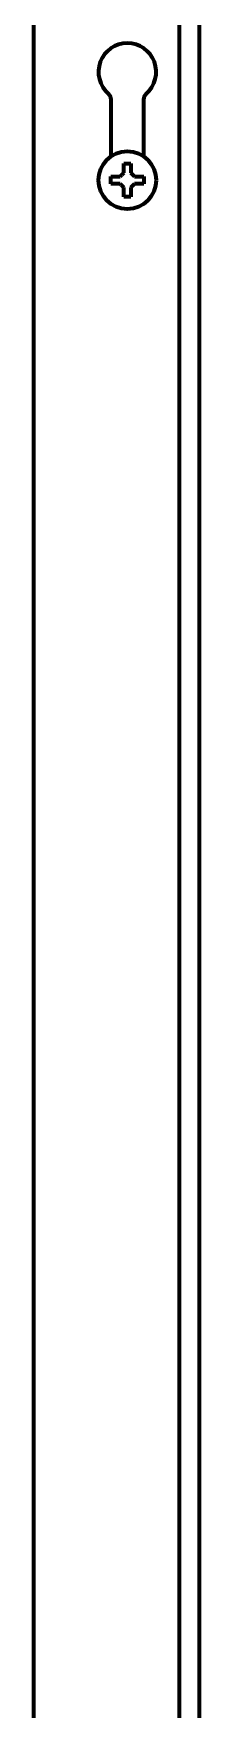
# Model space of a CAD drawing. Header units: inches. Extents: x -2898 to 7248, y 606 to 5598.
# Drawn here: x 7187.8 to 7210.8, y 2514.4 to 2746.8 of the extents above; entities that cross this region are included whole.
import ezdxf

# ---------------------------------------------------------------- set-up
doc = ezdxf.new("R2010")
doc.units = ezdxf.units.IN

msp = doc.modelspace()

# ---------------------------------------------------------------- linework, layer by layer
at = {"linetype": 'Continuous', "lineweight": 70}
for p, q in [((7210.77, 2413.84), (7210.77, 4065.37)), ((7187.77, 2752.44), (7187.77, 2434.64)), ((7207.97, 2748.14), (7207.97, 2439.44)), ((7198.52, 2729.75), (7198.52, 2737.64)), ((7203.02, 2737.64), (7203.02, 2729.75)), ((7198.47, 2726.44), (7198.47, 2726.94)), ((7198.47, 2725.94), (7198.47, 2726.44)), ((7203.07, 2726.94), (7203.07, 2726.44)), ((7203.07, 2726.44), (7203.07, 2725.94))]:
    msp.add_line(p, q, dxfattribs=at)
msp.add_circle((7200.77, 2726.44), 4, dxfattribs=at)
for centre, radius, start, end in [((7200.77, 2741.44), 4, 310.5416, 229.4584), ((7197.52, 2737.64), 1, 0, 49.4584), ((7204.02, 2737.64), 1, 130.5416, 180)]:
    msp.add_arc(centre, radius, start, end, dxfattribs=at)
for points in [[(7200.27, 2727.44), (7200.27, 2727.5), (7200.27, 2727.61), (7200.27, 2727.77), (7200.27, 2727.93), (7200.27, 2728.08), (7200.27, 2728.23), (7200.27, 2728.39), (7200.27, 2728.56), (7200.27, 2728.68), (7200.27, 2728.74)], [(7200.27, 2728.74), (7200.44, 2728.74), (7200.77, 2728.74), (7201.1, 2728.74), (7201.27, 2728.74)], [(7199.77, 2725.94), (7199.72, 2725.94), (7199.61, 2725.94), (7199.45, 2725.94), (7199.29, 2725.94), (7199.13, 2725.94), (7198.98, 2725.94), (7198.82, 2725.94), (7198.66, 2725.94), (7198.53, 2725.94), (7198.47, 2725.94)], [(7199.77, 2726.94), (7199.79, 2726.97), (7199.84, 2727.01), (7199.91, 2727.09), (7199.98, 2727.16), (7200.06, 2727.23), (7200.13, 2727.3), (7200.2, 2727.37), (7200.25, 2727.42), (7200.27, 2727.44)], [(7200.27, 2725.44), (7200.24, 2725.47), (7200.19, 2725.52), (7200.12, 2725.59), (7200.05, 2725.67), (7199.98, 2725.74), (7199.91, 2725.81), (7199.84, 2725.87), (7199.79, 2725.92), (7199.77, 2725.94)], [(7201.27, 2727.44), (7201.3, 2727.42), (7201.35, 2727.37), (7201.42, 2727.29), (7201.49, 2727.22), (7201.56, 2727.15), (7201.63, 2727.08), (7201.7, 2727.01), (7201.75, 2726.97), (7201.77, 2726.94)], [(7201.77, 2725.94), (7201.75, 2725.92), (7201.7, 2725.87), (7201.63, 2725.8), (7201.56, 2725.73), (7201.49, 2725.66), (7201.41, 2725.59), (7201.34, 2725.51), (7201.29, 2725.47), (7201.27, 2725.44)], [(7201.27, 2725.44), (7201.27, 2725.39), (7201.27, 2725.28), (7201.27, 2725.12), (7201.27, 2724.96), (7201.27, 2724.81), (7201.27, 2724.65), (7201.27, 2724.5), (7201.27, 2724.33), (7201.27, 2724.21), (7201.27, 2724.14)], [(7201.77, 2726.94), (7201.82, 2726.94), (7201.93, 2726.94), (7202.09, 2726.94), (7202.25, 2726.94), (7202.41, 2726.94), (7202.56, 2726.94), (7202.72, 2726.94), (7202.88, 2726.94), (7203.01, 2726.94), (7203.07, 2726.94)], [(7201.27, 2724.14), (7201.1, 2724.14), (7200.77, 2724.14), (7200.44, 2724.14), (7200.27, 2724.14)]]:
    msp.add_open_spline(points, degree=3, dxfattribs=at)
for points in [[(7201.27, 2728.74), (7201.27, 2728.54), (7201.27, 2728.33), (7201.27, 2728.01), (7201.27, 2727.9), (7201.27, 2727.67), (7201.27, 2727.56), (7201.27, 2727.44)], [(7198.47, 2726.94), (7198.67, 2726.94), (7198.88, 2726.94), (7199.21, 2726.94), (7199.32, 2726.94), (7199.54, 2726.94), (7199.66, 2726.94), (7199.77, 2726.94)], [(7200.27, 2724.14), (7200.27, 2724.35), (7200.27, 2724.56), (7200.27, 2724.88), (7200.27, 2724.99), (7200.27, 2725.21), (7200.27, 2725.33), (7200.27, 2725.44)], [(7203.07, 2725.94), (7202.87, 2725.94), (7202.66, 2725.94), (7202.33, 2725.94), (7202.22, 2725.94), (7202, 2725.94), (7201.89, 2725.94), (7201.77, 2725.94)]]:
    msp.add_open_spline(points, degree=3, knots=[0, 0, 0, 0, 0.5, 0.5, 0.75, 0.75, 1, 1, 1, 1], dxfattribs=at)

doc.saveas('drawing.dxf')
